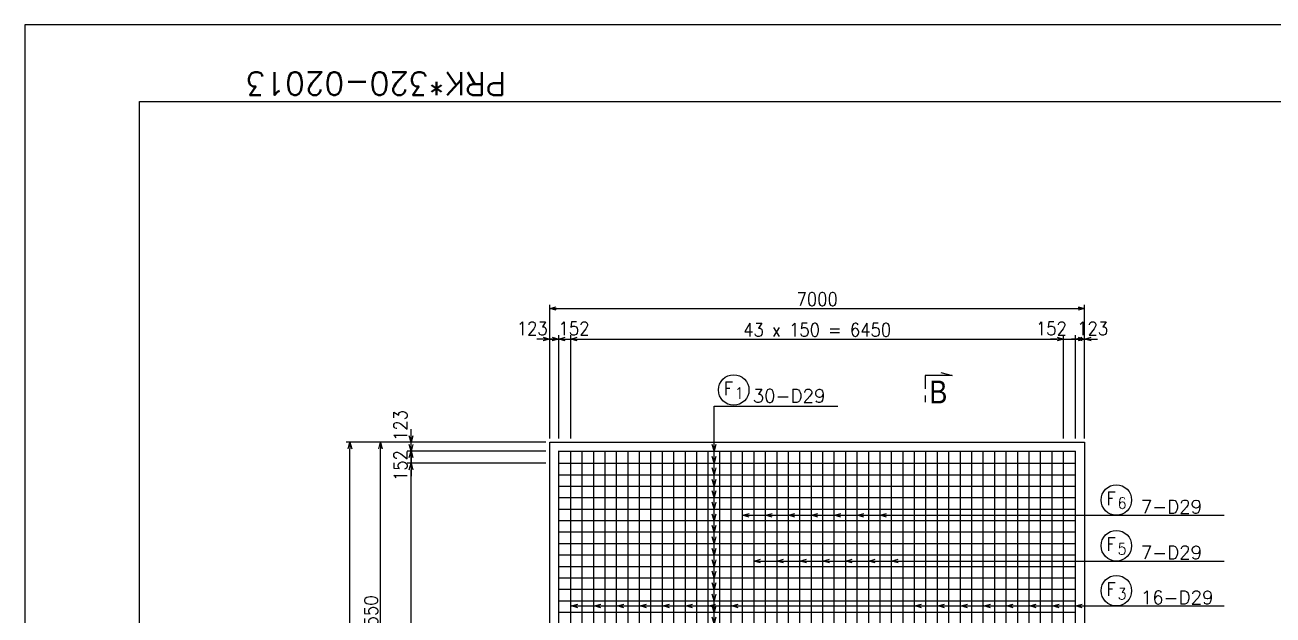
# Model space of a CAD drawing. Extents: x -859 to 41191, y 51716 to 81416.
# Drawn here: x -859 to 15479, y 73690 to 81416 of the extents above; entities that cross this region are included whole.
import ezdxf

# ---------------------------------------------------------------- set-up
doc = ezdxf.new("R2010")
doc.units = 0
doc.header["$LTSCALE"] = 300
doc.header["$MEASUREMENT"] = 0
doc.layers.get('0').update_dxf_attribs({"linetype": 'CONTINUOUS'})
doc.layers.get('DEFPOINTS').update_dxf_attribs({"linetype": 'CONTINUOUS'})
for name, color, linetype in [('タイトル', 3, 'CONTINUOUS'), ('基礎鉄筋横', 2, 'CONTINUOUS'), ('基礎鉄筋縦', 2, 'CONTINUOUS'), ('寸法', 1, 'CONTINUOUS'), ('引き出し横', 1, 'CONTINUOUS'), ('引き出し縦', 1, 'CONTINUOUS'), ('枠', 7, 'CONTINUOUS'), ('構造', 3, 'CONTINUOUS'), ('記号-1', 2, 'CONTINUOUS')]:
    doc.layers.add(name, color=color, linetype=linetype)
doc.styles.add('MS明朝', font='MS PMincho.ttf')
doc.styles.add('romans', font='ROMANS.shx', dxfattribs={"width": 0.9, "bigfont": 'EXTFONT.shx'})
doc.styles.get("Standard").update_dxf_attribs({"font": 'romans.shx', "bigfont": 'extfont.shx'})
doc.styles.add('ｽﾀｲﾙ1', font='ROMANS.shx', dxfattribs={"bigfont": 'EXTFONT.shx'})
doc.dimstyles.new('ST-50', dxfattribs={"dimscale": 50, "dimtxt": 3.5, "dimasz": 1.7, "dimexe": 1, "dimexo": 1, "dimgap": 1, "dimtad": 0, "dimdec": 0, "dimzin": 0, "dimdsep": 46, "dimtxsty": 'romans', "dimblk": 'OPEN30', "dimcen": 1, "dimdle": 3, "dimclrd": 1, "dimclre": 1, "dimclrt": 3, "dimaunit": 1, "dimadec": 0, "dimazin": 0, "dimtfac": 1, "dimtdec": 0, "dimtmove": 2, "dimatfit": 3, "dimldrblk": 'OPEN30', "dimfxl": 0, "dimtvp": 0.7, "dimtolj": 1, "dimtzin": 0, "dimarcsym": 0})
doc.dimstyles.new('矢', dxfattribs={"dimscale": 50, "dimtxt": 3.5, "dimasz": 1.7, "dimexe": 1, "dimexo": 0.7, "dimgap": 0.09, "dimtad": 0, "dimdec": 0, "dimzin": 0, "dimdsep": 46, "dimtxsty": 'romans', "dimblk": 'OPEN30', "dimcen": 1, "dimdle": 1, "dimclrd": 1, "dimclre": 1, "dimclrt": 3, "dimaunit": 1, "dimadec": 0, "dimazin": 0, "dimtfac": 1, "dimtdec": 0, "dimtix": 1, "dimtmove": 2, "dimatfit": 3, "dimldrblk": 'OPEN30', "dimfxl": 0, "dimtvp": 0.7, "dimtolj": 1, "dimtzin": 0, "dimarcsym": 0})

# ---------------------------------------------------------------- blocks, each defined once
blk = doc.blocks.new('_Open30')
at = {"color": 0, "lineweight": -2}
for p, q in [((-1, 0.27), (0, 0)), ((0, 0), (-1, -0.27)), ((0, 0), (-1, 0))]:
    blk.add_line(p, q, dxfattribs=at)
blk = doc.blocks.new('*D25')
at = {"color": 1, "linetype": 'ByBlock'}
for p, q in [((6286, 76003), (6286, 77353)), ((6371, 77303), (12651, 77303)), ((12736, 76003), (12736, 77353))]:
    blk.add_line(p, q, dxfattribs=at)
at = {"layer": 'DEFPOINTS', "color": 0, "linetype": 'ByBlock'}
for p in [(12736, 77303), (6286, 75953), (12736, 75953)]:
    blk.add_point(p, dxfattribs=at)
at = {"color": 1, "linetype": 'ByBlock', "xscale": 85, "yscale": 85, "zscale": 85, "rotation": 180}
blk.add_blockref('_Open30', (6286, 77303), dxfattribs=at)
at = {"color": 1, "linetype": 'ByBlock', "xscale": 85, "yscale": 85, "zscale": 85}
blk.add_blockref('_Open30', (12736, 77303), dxfattribs=at)
at = {"color": 3, "linetype": 'ByBlock', "insert": (9511, 77425), "char_height": 175, "attachment_point": 5, "style": 'romans'}
blk.add_mtext('\\A1;43 x 150 = 6450', dxfattribs=at)
blk = doc.blocks.new('*D24')
at = {"color": 1, "linetype": 'ByBlock'}
for p, q in [((6011, 76003), (6011, 77753)), ((6096, 77703), (12926, 77703)), ((13011, 76003), (13011, 77753))]:
    blk.add_line(p, q, dxfattribs=at)
at = {"layer": 'DEFPOINTS', "color": 0, "linetype": 'ByBlock'}
for p in [(13011, 77703), (6011, 75953), (13011, 75953)]:
    blk.add_point(p, dxfattribs=at)
at = {"color": 1, "linetype": 'ByBlock', "xscale": 85, "yscale": 85, "zscale": 85, "rotation": 180}
blk.add_blockref('_Open30', (6011, 77703), dxfattribs=at)
at = {"color": 1, "linetype": 'ByBlock', "xscale": 85, "yscale": 85, "zscale": 85}
blk.add_blockref('_Open30', (13011, 77703), dxfattribs=at)
at = {"color": 3, "linetype": 'ByBlock', "insert": (9511, 77825), "char_height": 175, "attachment_point": 5, "style": 'romans'}
blk.add_mtext('\\A1;7000', dxfattribs=at)
blk = doc.blocks.new('*D29')
at = {"layer": 'DEFPOINTS', "color": 0, "linetype": 'Continuous'}
for p in [(6286, 77303), (6128, 75953), (6286, 75953)]:
    blk.add_point(p, dxfattribs=at)
at = {"layer": '寸法', "color": 1, "linetype": 'Continuous', "lineweight": -2}
for p, q in [((6043, 77303), (5958, 77303)), ((6128, 76003), (6128, 77353)), ((6128, 77303), (6286, 77303)), ((6286, 76003), (6286, 77353)), ((6371, 77303), (6456, 77303))]:
    blk.add_line(p, q, dxfattribs=at)
at = {"layer": '寸法', "color": 1, "linetype": 'Continuous', "lineweight": -2, "xscale": 85, "yscale": 85, "zscale": 85}
blk.add_blockref('_Open30', (6128, 77303), dxfattribs=at)
at = {"layer": '寸法', "color": 1, "linetype": 'Continuous', "lineweight": -2, "xscale": 85, "yscale": 85, "zscale": 85, "rotation": 180}
blk.add_blockref('_Open30', (6286, 77303), dxfattribs=at)
at = {"layer": '寸法', "color": 3, "linetype": 'Continuous', "insert": (6328, 77443), "char_height": 175, "attachment_point": 5, "style": 'romans'}
blk.add_mtext('\\A1;152', dxfattribs=at)
blk = doc.blocks.new('*D28')
at = {"layer": 'DEFPOINTS', "color": 0, "linetype": 'Continuous'}
for p in [(6128, 77303), (6011, 75953), (6128, 75953)]:
    blk.add_point(p, dxfattribs=at)
at = {"layer": '寸法', "color": 1, "linetype": 'Continuous', "lineweight": -2}
for p, q in [((5926, 77303), (5841, 77303)), ((6011, 76003), (6011, 77353)), ((6011, 77303), (6128, 77303)), ((6128, 76003), (6128, 77353)), ((6213, 77303), (6298, 77303))]:
    blk.add_line(p, q, dxfattribs=at)
at = {"layer": '寸法', "color": 1, "linetype": 'Continuous', "lineweight": -2, "xscale": 85, "yscale": 85, "zscale": 85}
blk.add_blockref('_Open30', (6011, 77303), dxfattribs=at)
at = {"layer": '寸法', "color": 1, "linetype": 'Continuous', "lineweight": -2, "xscale": 85, "yscale": 85, "zscale": 85, "rotation": 180}
blk.add_blockref('_Open30', (6128, 77303), dxfattribs=at)
at = {"layer": '寸法', "color": 3, "linetype": 'Continuous', "insert": (5781, 77443), "char_height": 175, "attachment_point": 5, "style": 'romans'}
blk.add_mtext('\\A1;123', dxfattribs=at)
blk = doc.blocks.new('*D31')
at = {"layer": 'DEFPOINTS', "color": 0, "linetype": 'Continuous'}
for p in [(13011, 77303), (13011, 75953), (13011, 75953)]:
    blk.add_point(p, dxfattribs=at)
at = {"layer": '寸法', "color": 1, "linetype": 'Continuous', "lineweight": -2}
for p, q in [((12926, 77303), (12841, 77303)), ((13011, 76003), (13011, 77353)), ((13011, 76003), (13011, 77353)), ((13096, 77303), (13181, 77303))]:
    blk.add_line(p, q, dxfattribs=at)
at = {"layer": '寸法', "color": 1, "linetype": 'Continuous', "lineweight": -2, "xscale": 85, "yscale": 85, "zscale": 85}
blk.add_blockref('_Open30', (13011, 77303), dxfattribs=at)
at = {"layer": '寸法', "color": 1, "linetype": 'Continuous', "lineweight": -2, "xscale": 85, "yscale": 85, "zscale": 85, "rotation": 180}
blk.add_blockref('_Open30', (13011, 77303), dxfattribs=at)
at = {"layer": '寸法', "color": 3, "linetype": 'Continuous', "insert": (13117, 77443), "char_height": 175, "attachment_point": 5, "style": 'romans'}
blk.add_mtext('\\A1;123', dxfattribs=at)
blk = doc.blocks.new('*D30')
at = {"layer": 'DEFPOINTS', "color": 0, "linetype": 'Continuous'}
for p in [(12894, 77303), (12736, 75953), (12894, 75953)]:
    blk.add_point(p, dxfattribs=at)
at = {"layer": '寸法', "color": 1, "linetype": 'Continuous', "lineweight": -2}
for p, q in [((12651, 77303), (12566, 77303)), ((12736, 76003), (12736, 77353)), ((12736, 77303), (12894, 77303)), ((12894, 76003), (12894, 77353)), ((12979, 77303), (13064, 77303))]:
    blk.add_line(p, q, dxfattribs=at)
at = {"layer": '寸法', "color": 1, "linetype": 'Continuous', "lineweight": -2, "xscale": 85, "yscale": 85, "zscale": 85}
blk.add_blockref('_Open30', (12736, 77303), dxfattribs=at)
at = {"layer": '寸法', "color": 1, "linetype": 'Continuous', "lineweight": -2, "xscale": 85, "yscale": 85, "zscale": 85, "rotation": 180}
blk.add_blockref('_Open30', (12894, 77303), dxfattribs=at)
at = {"layer": '寸法', "color": 3, "linetype": 'Continuous', "insert": (12577, 77443), "char_height": 175, "attachment_point": 5, "style": 'romans'}
blk.add_mtext('\\A1;152', dxfattribs=at)
blk = doc.blocks.new('*D21')
at = {"color": 1, "linetype": 'ByBlock'}
for p, q in [((5961, 75678), (4145, 75678)), ((4195, 67213), (4195, 75593)), ((5961, 67128), (4145, 67128))]:
    blk.add_line(p, q, dxfattribs=at)
at = {"layer": 'DEFPOINTS', "color": 0, "linetype": 'ByBlock'}
for p in [(4195, 75678), (6011, 75678), (6011, 67128)]:
    blk.add_point(p, dxfattribs=at)
at = {"color": 1, "linetype": 'ByBlock', "xscale": 85, "yscale": 85, "zscale": 85}
for p, rotation in [((4195, 75678), 90), ((4195, 67128), 270)]:
    blk.add_blockref('_Open30', p, dxfattribs=dict(at, rotation=rotation))
at = {"color": 3, "linetype": 'ByBlock', "insert": (4072, 71403), "char_height": 175, "attachment_point": 5, "rotation": 90, "style": 'romans'}
blk.add_mtext('\\A1;57 x 150 = 8550', dxfattribs=at)
blk = doc.blocks.new('*D20')
at = {"layer": 'DEFPOINTS', "color": 0, "linetype": 'Continuous'}
for p in [(2895, 75953), (5111, 75953), (2895, 71403)]:
    blk.add_point(p, dxfattribs=at)
at = {"layer": '寸法', "color": 1, "linetype": 'Continuous', "lineweight": -2}
for p, q in [((5061, 75953), (2845, 75953)), ((2895, 71488), (2895, 75868))]:
    blk.add_line(p, q, dxfattribs=at)
at = {"layer": '寸法', "color": 1, "linetype": 'Continuous', "lineweight": -2, "xscale": 85, "yscale": 85, "zscale": 85}
for p, rotation in [((2895, 75953), 90), ((2895, 71403), 270)]:
    blk.add_blockref('_Open30', p, dxfattribs=dict(at, rotation=rotation))
at = {"layer": '寸法', "color": 3, "linetype": 'Continuous', "insert": (2772, 73678), "char_height": 175, "attachment_point": 5, "rotation": 90, "style": 'romans'}
blk.add_mtext('\\A1;4550', dxfattribs=at)
blk = doc.blocks.new('*D27')
at = {"layer": 'DEFPOINTS', "color": 0, "linetype": 'Continuous'}
for p in [(4195, 75836), (6011, 75836), (6011, 75678)]:
    blk.add_point(p, dxfattribs=at)
at = {"layer": '寸法', "color": 1, "linetype": 'Continuous', "lineweight": -2}
for p, q in [((4195, 75921), (4195, 76006)), ((5961, 75836), (4145, 75836)), ((4195, 75678), (4195, 75836)), ((5961, 75678), (4145, 75678)), ((4195, 75593), (4195, 75508))]:
    blk.add_line(p, q, dxfattribs=at)
at = {"layer": '寸法', "color": 1, "linetype": 'Continuous', "lineweight": -2, "xscale": 85, "yscale": 85, "zscale": 85}
for p, rotation in [((4195, 75836), 270), ((4195, 75678), 90)]:
    blk.add_blockref('_Open30', p, dxfattribs=dict(at, rotation=rotation))
at = {"layer": '寸法', "color": 3, "linetype": 'Continuous', "insert": (4055, 75647), "char_height": 175, "attachment_point": 5, "rotation": 90, "style": 'romans'}
blk.add_mtext('\\A1;152', dxfattribs=at)
blk = doc.blocks.new('*D26')
at = {"layer": 'DEFPOINTS', "color": 0, "linetype": 'Continuous'}
for p in [(4195, 75953), (6011, 75953), (6011, 75836)]:
    blk.add_point(p, dxfattribs=at)
at = {"layer": '寸法', "color": 1, "linetype": 'Continuous', "lineweight": -2}
for p, q in [((4195, 76038), (4195, 76123)), ((5961, 75953), (4145, 75953)), ((5961, 75836), (4145, 75836)), ((4195, 75836), (4195, 75953)), ((4195, 75751), (4195, 75666))]:
    blk.add_line(p, q, dxfattribs=at)
at = {"layer": '寸法', "color": 1, "linetype": 'Continuous', "lineweight": -2, "xscale": 85, "yscale": 85, "zscale": 85}
for p, rotation in [((4195, 75953), 270), ((4195, 75836), 90)]:
    blk.add_blockref('_Open30', p, dxfattribs=dict(at, rotation=rotation))
at = {"layer": '寸法', "color": 3, "linetype": 'Continuous', "insert": (4055, 76172), "char_height": 175, "attachment_point": 5, "rotation": 90, "style": 'romans'}
blk.add_mtext('\\A1;123', dxfattribs=at)
blk = doc.blocks.new('*D32')
at = {"layer": 'DEFPOINTS', "color": 0, "linetype": 'Continuous'}
for p in [(2495, 75953), (5111, 75953), (5111, 66853)]:
    blk.add_point(p, dxfattribs=at)
at = {"layer": '寸法', "color": 1, "linetype": 'Continuous', "lineweight": -2}
for p, q in [((5061, 75953), (2445, 75953)), ((2495, 66938), (2495, 75868)), ((5061, 66853), (2445, 66853))]:
    blk.add_line(p, q, dxfattribs=at)
at = {"layer": '寸法', "color": 1, "linetype": 'Continuous', "lineweight": -2, "xscale": 85, "yscale": 85, "zscale": 85}
for p, rotation in [((2495, 75953), 90), ((2495, 66853), 270)]:
    blk.add_blockref('_Open30', p, dxfattribs=dict(at, rotation=rotation))
at = {"layer": '寸法', "color": 3, "linetype": 'Continuous', "insert": (2372, 71403), "char_height": 175, "attachment_point": 5, "rotation": 90, "style": 'romans'}
blk.add_mtext('\\A1;9100', dxfattribs=at)

msp = doc.modelspace()

# ---------------------------------------------------------------- linework, layer by layer
at = {"layer": '基礎鉄筋横', "linetype": 'Continuous'}
for p, q in [((6123.6, 75835.7), (12894, 75835.7)), ((6123.6, 75677.7), (12897.6, 75677.7)), ((6123.6, 75527.7), (12897.6, 75527.7)), ((6123.6, 75377.7), (12897.6, 75377.7)), ((6123.6, 75227.7), (12897.6, 75227.7)), ((6123.6, 75077.7), (12897.6, 75077.7)), ((6123.6, 75077.6), (12897.6, 75077.6)), ((6123.6, 74927.6), (12897.6, 74927.6)), ((6123.6, 74777.6), (12897.6, 74777.6)), ((6123.6, 74627.6), (12897.6, 74627.6)), ((6123.6, 74477.6), (12897.6, 74477.6)), ((6123.6, 74327.6), (12897.6, 74327.6)), ((6123.6, 74177.6), (12897.6, 74177.6)), ((6123.6, 74027.6), (12897.6, 74027.6)), ((6123.6, 73877.6), (12897.6, 73877.6)), ((6123.6, 73727.6), (12897.6, 73727.6))]:
    msp.add_line(p, q, dxfattribs=at)
at = {"layer": '基礎鉄筋縦', "linetype": 'Continuous'}
for p, q in [((6127.7, 66969.3), (6127.7, 75839.7)), ((6285.7, 66969.3), (6285.7, 75839.7)), ((6435.6, 66965.3), (6435.6, 75839.7)), ((6585.6, 66965.3), (6585.6, 75839.7)), ((6735.6, 66965.3), (6735.6, 75839.7)), ((6885.6, 66965.3), (6885.6, 75839.7)), ((7035.6, 66965.3), (7035.6, 75839.7)), ((7035.6, 66965.3), (7035.6, 75839.7)), ((7185.6, 66965.3), (7185.6, 75839.7)), ((7335.6, 66965.3), (7335.6, 75839.7)), ((7485.6, 66965.3), (7485.6, 75839.7)), ((7635.6, 66965.3), (7635.6, 75839.7)), ((7785.6, 66965.3), (7785.6, 75839.7)), ((7935.6, 66965.3), (7935.6, 75839.7)), ((8085.6, 66965.3), (8085.6, 75839.7)), ((8235.6, 66965.3), (8235.6, 75839.7)), ((8385.6, 66965.3), (8385.6, 75839.7)), ((8535.6, 66965.3), (8535.6, 75839.7)), ((8685.6, 66965.3), (8685.6, 75839.7)), ((8835.6, 66965.3), (8835.6, 75839.7)), ((8985.6, 66965.3), (8985.6, 75839.7)), ((9135.6, 66965.3), (9135.6, 75839.7)), ((9285.6, 66965.3), (9285.6, 75839.7)), ((9435.6, 66965.3), (9435.6, 75839.7)), ((9585.6, 66965.3), (9585.6, 75839.7)), ((9735.6, 66965.3), (9735.6, 75839.7)), ((9885.6, 66965.3), (9885.6, 75839.7)), ((10035.6, 66965.3), (10035.6, 75839.7)), ((10185.6, 66965.3), (10185.6, 75839.7)), ((10335.6, 66965.3), (10335.6, 75839.7)), ((10485.6, 66965.3), (10485.6, 75839.7)), ((10635.6, 66965.3), (10635.6, 75839.7)), ((10785.6, 66965.3), (10785.6, 75839.7)), ((10935.6, 66965.3), (10935.6, 75839.7)), ((11085.6, 66965.3), (11085.6, 75839.7)), ((11235.6, 66965.3), (11235.6, 75839.7)), ((11385.6, 66965.3), (11385.6, 75839.7)), ((11535.6, 66965.3), (11535.6, 75839.7)), ((11685.6, 66965.3), (11685.6, 75839.7)), ((11835.6, 66965.3), (11835.6, 75839.7)), ((11985.6, 66965.3), (11985.6, 75839.7)), ((12135.6, 66965.3), (12135.6, 75839.7)), ((12285.6, 66965.3), (12285.6, 75839.7)), ((12435.6, 66965.3), (12435.6, 75839.7)), ((12585.6, 66965.3), (12585.6, 75839.7)), ((12735.6, 66969.3), (12735.6, 75835.7)), ((12894, 66969.3), (12894, 75835.7))]:
    msp.add_line(p, q, dxfattribs=at)
at = {"layer": '引き出し横', "linetype": 'Continuous', "flags": 128}
for points in [[(8535.6, 74995.9), (14840.7, 74995.9)], [(8685.6, 74397.6), (14840.7, 74397.6)], [(6285.7, 73808.6), (14840.7, 73808.6)]]:
    msp.add_lwpolyline(points, dxfattribs=at)
at = {"layer": '引き出し横', "color": 1, "linetype": 'Continuous'}
for centre in [(13427.6, 75195.9), (13427.6, 74597.6), (13427.6, 74008.6)]:
    msp.add_circle(centre, 200, dxfattribs=at)
at = {"layer": '引き出し縦', "linetype": 'Continuous', "flags": 128}
for points in [[(8160.6, 76424.2), (9779.8, 76424.2)], [(8160.6, 71477.6), (8160.6, 76424.2)]]:
    msp.add_lwpolyline(points, dxfattribs=at)
at = {"layer": '引き出し縦', "linetype": 'Continuous'}
msp.add_circle((8418.4, 76636.7), 200, dxfattribs=at)
at = {"layer": '枠', "color": 1, "linetype": 'Continuous', "flags": 128}
msp.add_lwpolyline([(-859.4, 81415.6), (-859.4, 51715.6), (41190.6, 51715.6), (41190.6, 81415.6), (-859.4, 81415.6)], dxfattribs=at)
at = {"layer": '枠', "color": 2, "linetype": 'Continuous', "flags": 128}
msp.add_lwpolyline([(640.6, 52715.6), (640.6, 80415.6), (40190.6, 80415.6), (40190.6, 52715.6), (640.6, 52715.6)], dxfattribs=at)
at = {"layer": '構造', "linetype": 'Continuous'}
msp.add_lwpolyline([(6010.6, 75952.5), (13010.6, 75952.5), (13010.6, 66852.5), (6010.6, 66852.5)], close=True, dxfattribs=at)
at = {"layer": '記号-1'}
for p, q in [((10926.1, 76825.1), (10926.1, 76650.1)), ((10926.1, 76562.6), (10926.1, 76475.1))]:
    msp.add_line(p, q, dxfattribs=at)
at = {"layer": '記号-1', "flags": 128}
msp.add_lwpolyline([(11131.2, 76863.9), (11276.1, 76825.1), (10926.1, 76825.1)], dxfattribs=at)

# ---------------------------------------------------------------- texts
at = {"layer": 'タイトル', "color": 3}
msp.add_text('PRK*320-02013', height=300, rotation=180, dxfattribs=at).set_placement((5440.6, 80797.7))
at = {"layer": '引き出し横', "color": 3, "style": 'ｽﾀｲﾙ1', "width": 0.9}
for s, height, p in [('F', 175, (13297.3, 75127.5)), ('6', 150, (13444.6, 75080.3)), ('F', 175, (13297.3, 74529.1)), ('5', 150, (13444.6, 74481.9)), ('F', 175, (13297.3, 73940.2)), ('3', 150, (13444.6, 73893))]:
    msp.add_text(s, height=height, dxfattribs=at).set_placement(p)
at = {"layer": '引き出し横', "color": 3}
for s, p in [('7-D29', (13746.9, 75020.9)), ('7-D29', (13746.9, 74422.6)), ('16-D29', (13746.9, 73833.6))]:
    msp.add_text(s, height=175, dxfattribs=at).set_placement(p)
at = {"layer": '引き出し縦', "color": 3, "style": 'ｽﾀｲﾙ1', "width": 0.9}
for s, height, p in [('F', 175, (8288.1, 76568.3)), ('1', 150, (8435.4, 76521.1))]:
    msp.add_text(s, height=height, dxfattribs=at).set_placement(p)
at = {"layer": '引き出し縦', "color": 3, "style": 'romans'}
msp.add_text('30-D29', height=175, dxfattribs=at).set_placement((8666.8, 76471.5))
at = {"layer": '記号-1', "style": 'MS明朝', "width": 0.9}
msp.add_text('B', height=300, dxfattribs=at).set_placement((10979.9, 76460.3))

# ---------------------------------------------------------------- dimensions: what is measured, and where the dimension line sits
at = {"layer": '寸法', "linetype": 'Continuous'}
dim = msp.add_linear_dim(base=(12735.6, 77302.5), p1=(6285.7, 75952.5), p2=(12735.6, 75952.5), text='43 x 150 = <>', dimstyle='ST-50', dxfattribs=at)
dim.commit()
dim.dimension.update_dxf_attribs({"geometry": '*D25', "text_midpoint": (9510.6, 77425)})
dim = msp.add_linear_dim(base=(13010.6, 77702.5), p1=(6010.6, 75952.5), p2=(13010.6, 75952.5), dimstyle='ST-50', dxfattribs=at)
dim.commit()
dim.dimension.update_dxf_attribs({"geometry": '*D24', "text_midpoint": (9510.6, 77825)})
for base, p1, p2, text, picture, middle in [((6127.7, 77302.5), (6010.6, 75952.5), (6127.7, 75952.5), '123', '*D28', (5781.5, 77442.5)), ((6285.7, 77302.5), (6127.7, 75952.5), (6285.7, 75952.5), '152', '*D29', (6327.9, 77442.5)), ((12894, 77302.5), (12735.6, 75952.5), (12894, 75952.5), '152', '*D30', (12577.2, 77442.5)), ((13010.6, 77302.5), (13010.6, 75952.5), (13010.6, 75952.5), '123', '*D31', (13116.8, 77442.5))]:
    dim = msp.add_linear_dim(base=base, p1=p1, p2=p2, text=text, dimstyle='ST-50', dxfattribs=at)
    dim.commit()
    dim.dimension.update_dxf_attribs({"geometry": picture, "text_midpoint": middle, "dimtype": 160})
for base, p1, p2, text, picture, middle in [((4194.8, 75952.5), (6010.6, 75835.7), (6010.6, 75952.5), '123', '*D26', (4054.8, 76171.8)), ((4194.8, 75835.7), (6010.6, 75677.7), (6010.6, 75835.7), '152', '*D27', (4054.8, 75646.5))]:
    dim = msp.add_linear_dim(base=base, p1=p1, p2=p2, angle=90, text=text, dimstyle='ST-50', dxfattribs=at)
    dim.commit()
    dim.dimension.update_dxf_attribs({"geometry": picture, "text_midpoint": middle, "dimtype": 160})
for base, p1, picture, middle in [((3394.8, 75952.5), (6010.6, 66852.5), '*D32', (2372.3, 71402.5)), ((3794.8, 75952.5), (3794.8, 71402.5), '*D20', (2772.3, 73677.5))]:
    dim = msp.add_linear_dim(base=base, p1=p1, p2=(6010.6, 75952.5), angle=90, dimstyle='ST-50', dxfattribs=at)
    dim.commit()
    dim.dimension.update_dxf_attribs({"geometry": picture, "text_midpoint": middle, "insert": (900, 0)})
dim = msp.add_linear_dim(base=(4194.8, 75677.7), p1=(6010.6, 67127.6), p2=(6010.6, 75677.7), angle=90, text='57 x 150 = 8550', dimstyle='ST-50', dxfattribs=at)
dim.commit()
dim.dimension.update_dxf_attribs({"geometry": '*D21', "text_midpoint": (4072.3, 71402.7)})

# ---------------------------------------------------------------- leaders
at = {"layer": '引き出し横', "linetype": 'Continuous'}
for points in [[(8535.6, 74995.9), (8748.4, 74995.9)], [(8835.6, 74995.9), (9048.4, 74995.9)], [(9135.6, 74995.9), (9348.4, 74995.9)], [(9435.6, 74995.9), (9648.4, 74995.9)], [(9735.6, 74995.9), (9948.4, 74995.9)], [(10035.6, 74995.9), (10248.4, 74995.9)], [(10335.6, 74995.9), (10548.4, 74995.9)], [(8685.6, 74397.6), (8898.4, 74397.6)], [(8985.6, 74397.6), (9198.4, 74397.6)], [(9285.6, 74397.6), (9498.4, 74397.6)], [(9585.6, 74397.6), (9798.4, 74397.6)], [(9885.6, 74397.6), (10098.4, 74397.6)], [(10185.6, 74397.6), (10398.4, 74397.6)], [(10485.6, 74397.6), (10698.4, 74397.6)], [(6293.6, 73808.6), (6506.4, 73808.6)], [(6593.5, 73808.6), (6806.4, 73808.6)], [(6893.5, 73808.6), (7106.4, 73808.6)], [(7193.5, 73808.6), (7406.4, 73808.6)], [(7493.5, 73808.6), (7706.4, 73808.6)], [(7793.5, 73808.6), (8006.4, 73808.6)], [(8093.5, 73808.6), (8306.4, 73808.6)], [(8393.5, 73808.6), (8606.4, 73808.6)], [(10793.5, 73808.6), (11006.4, 73808.6)], [(11093.4, 73808.6), (11306.3, 73808.6)], [(11393.4, 73808.6), (11606.3, 73808.6)], [(11693.4, 73808.6), (11906.3, 73808.6)], [(11993.4, 73808.6), (12206.3, 73808.6)], [(12293.4, 73808.6), (12506.3, 73808.6)], [(12593.4, 73808.6), (12806.3, 73808.6)], [(12893.4, 73808.6), (13106.3, 73808.6)]]:
    msp.add_leader(points, dimstyle='矢', override={"dimgap": 0.09, "dimtad": 0}, dxfattribs=at)
at = {"layer": '引き出し縦', "linetype": 'Continuous'}
for points in [[(8160.6, 75839.7), (8160.6, 76052.6)], [(8160.6, 75681.7), (8160.6, 75894.6)], [(8160.6, 75531.7), (8160.6, 75744.6)], [(8160.6, 75381.7), (8160.6, 75594.6)], [(8160.6, 75231.7), (8160.6, 75444.6)], [(8160.6, 75081.7), (8160.6, 75294.6)], [(8160.6, 74927.6), (8160.6, 75140.5)], [(8160.6, 74777.6), (8160.6, 74990.5)], [(8160.6, 74627.6), (8160.6, 74840.5)], [(8160.6, 74477.6), (8160.6, 74690.5)], [(8160.6, 74327.6), (8160.6, 74540.5)], [(8160.6, 74177.6), (8160.6, 74390.5)], [(8160.6, 74027.6), (8160.6, 74240.5)], [(8160.6, 73877.6), (8160.6, 74090.5)], [(8160.6, 73727.6), (8160.6, 73940.5)], [(8160.6, 73577.6), (8160.6, 73790.5)]]:
    msp.add_leader(points, dimstyle='矢', override={"dimgap": 0.09, "dimtad": 0}, dxfattribs=at)

doc.saveas('drawing.dxf')
